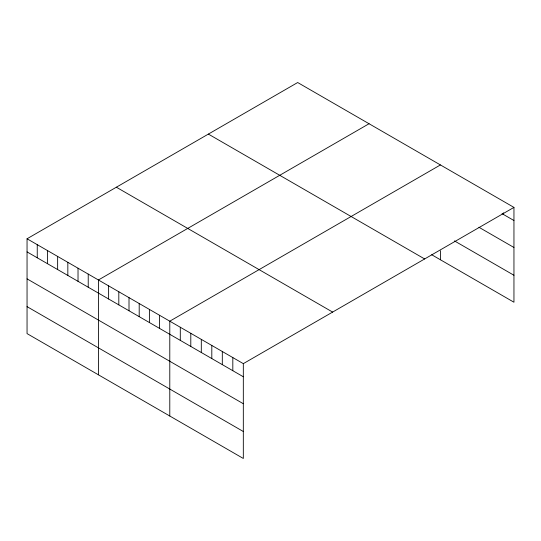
<?xml version="1.0" encoding="UTF-8"?>
<svg xmlns="http://www.w3.org/2000/svg" width="541" height="541" viewBox="0 0 541 541"><rect width="100%" height="100%" fill="white"/><g stroke="black" fill="none" stroke-linecap="round" stroke-linejoin="round"><path stroke-width="0.81" d="M27.05 238.777L243.322 363.64L243.322 458.47L27.05 333.608L27.05 238.777L297.678 82.53L513.95 207.392L513.95 302.223L431.677 254.723M369.05 123.733L98.421 279.981L98.421 374.812M440.415 164.944L169.786 321.185L169.786 416.015M243.322 363.64L513.95 207.392M502.048 213.648L513.95 220.518M478.934 227.267L513.95 247.48M454.426 240.894L513.95 275.261M208.373 134.094L424.644 258.956M116.356 187.213L332.627 312.083M27.05 251.903L243.322 376.766M27.05 278.865L243.322 403.728M27.05 306.646L243.322 431.508M503.448 212.816L503.448 214.459M440.415 250.781L440.415 259.768M232.819 357.574L232.819 370.7M222.31 351.508L222.31 364.634M211.808 345.449L211.808 358.575M201.306 339.383L201.306 352.509M190.797 333.317L190.797 346.443M180.295 327.251L180.295 340.377M159.595 315.302L159.595 328.428M149.397 309.411L149.397 322.537M139.199 303.528L139.199 316.654M129.008 297.645L129.008 310.771M118.81 291.755L118.81 304.881M108.613 285.871L108.613 298.997M88.224 274.098L88.224 287.224M78.026 268.208L78.026 281.334M67.835 262.324L67.835 275.45M57.637 256.434L57.637 269.56M47.439 250.551L47.439 263.677M37.248 244.667L37.248 257.793"/></g></svg>
